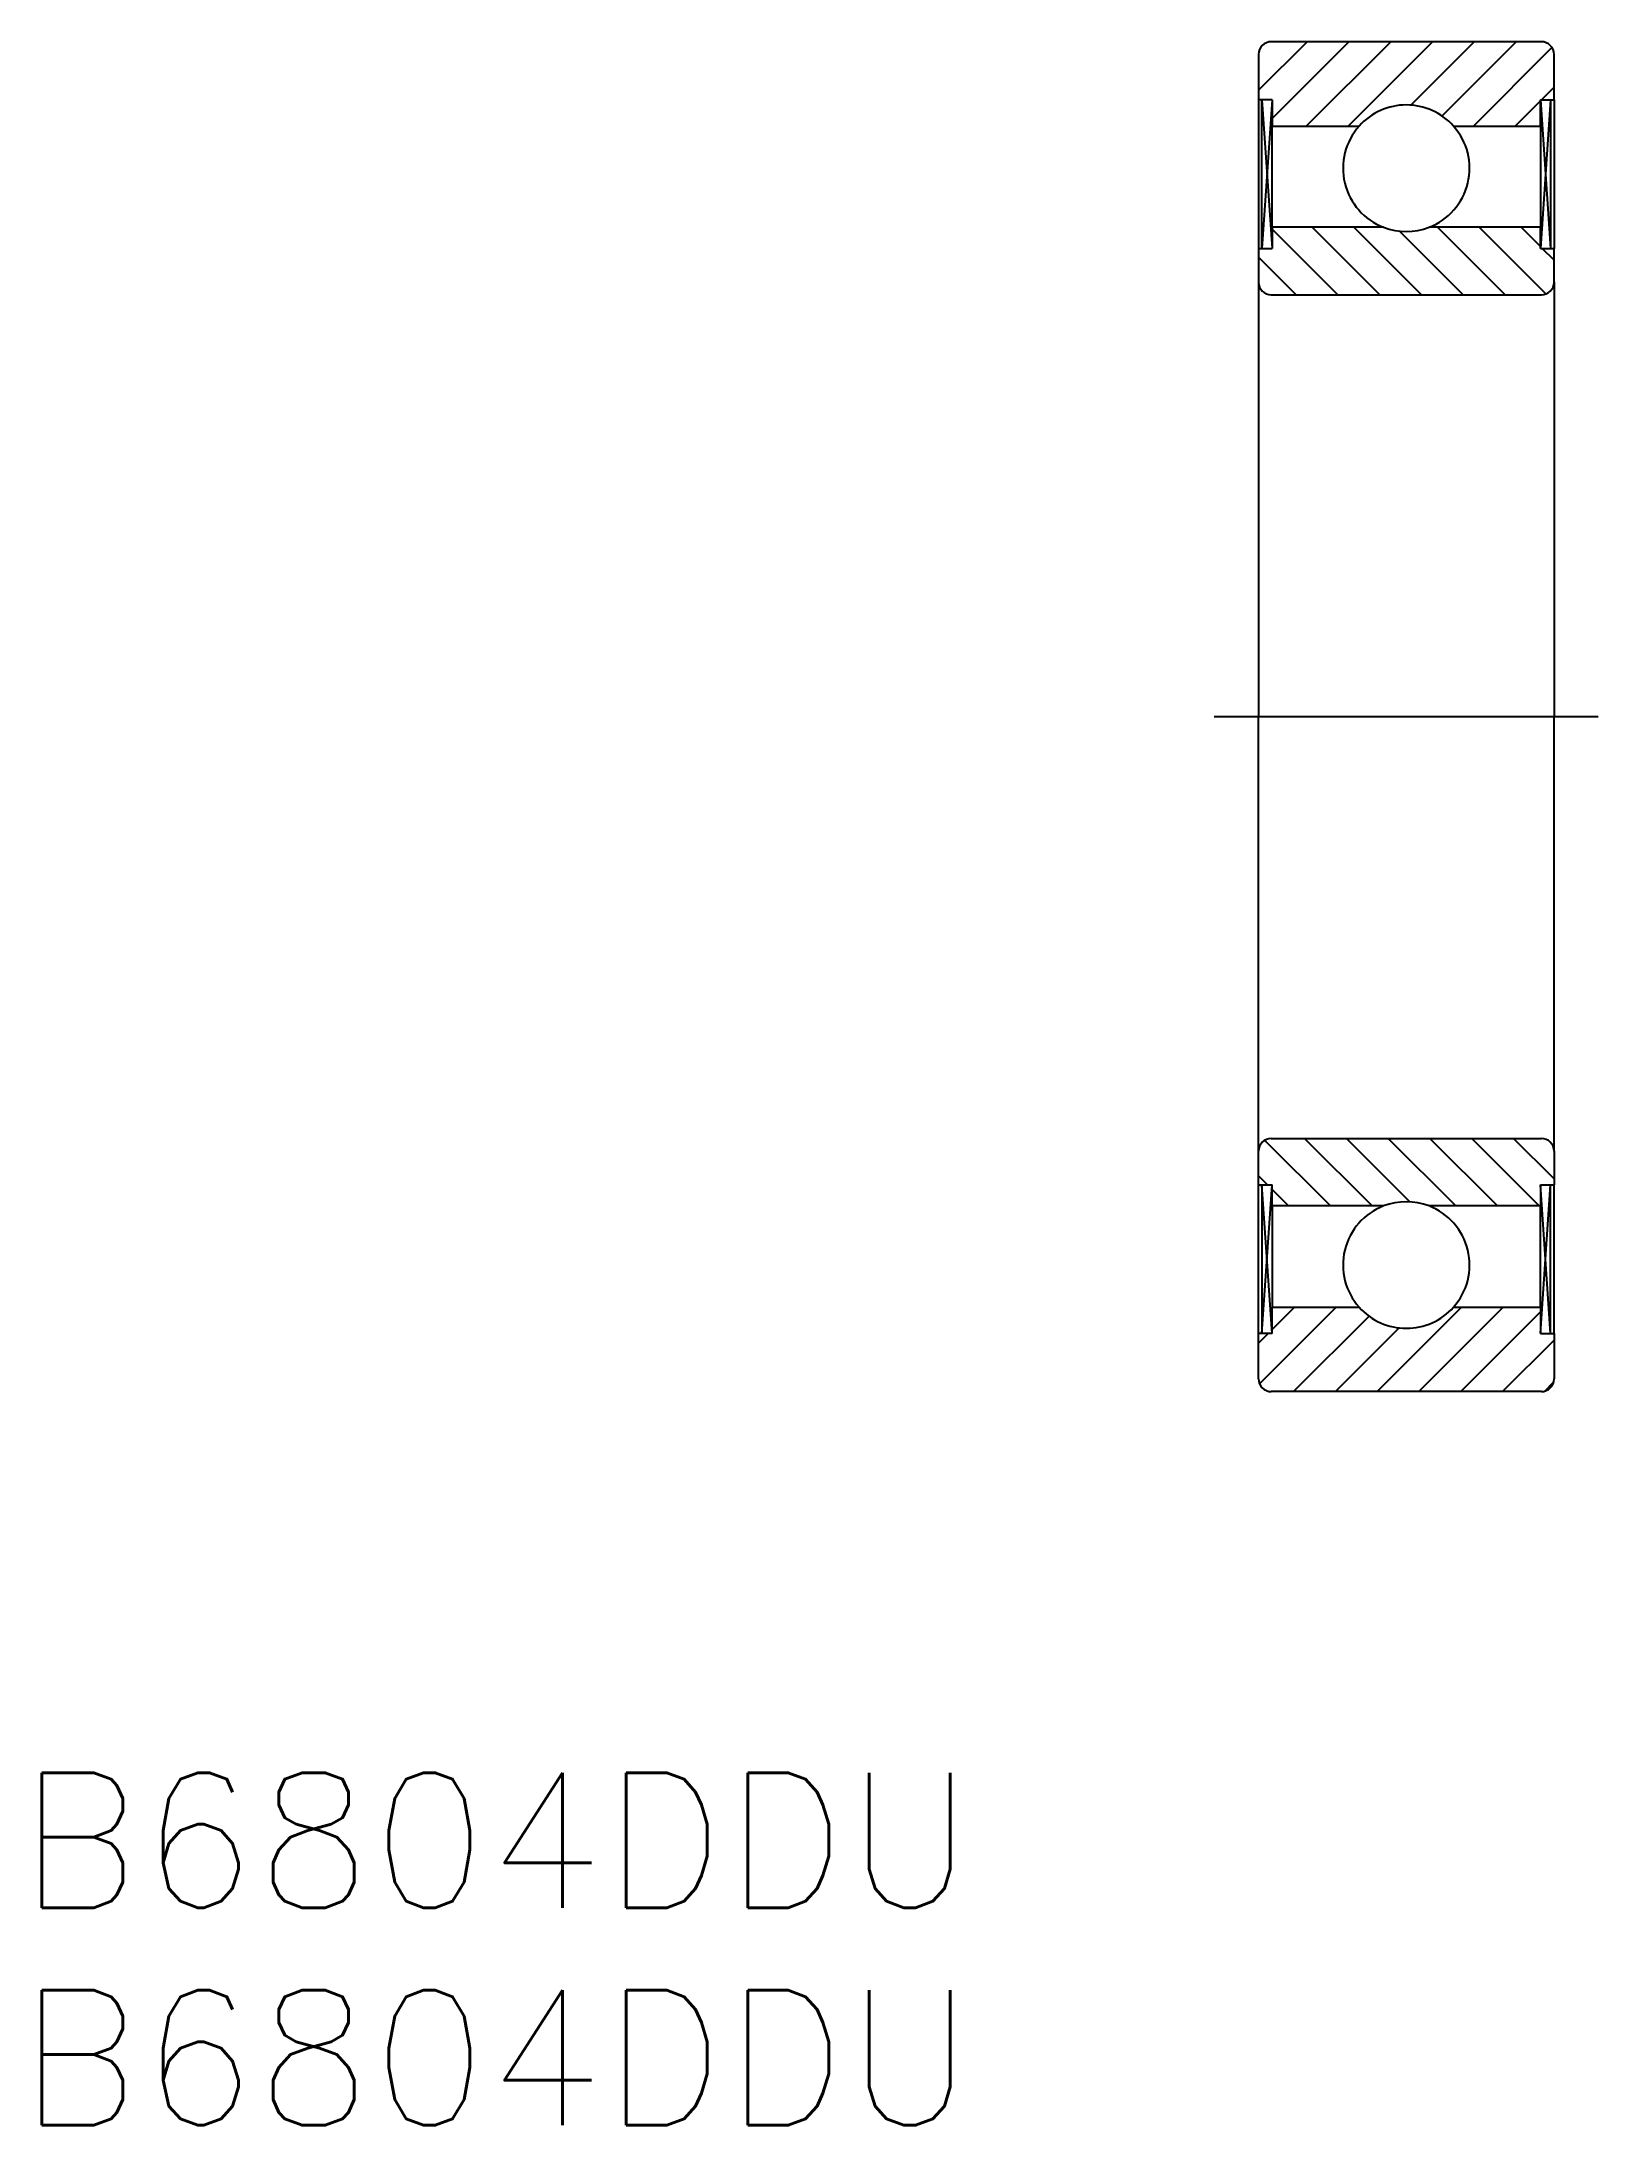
# Model space of a CAD drawing. Extents: x 119.4 to 156.3, y 71.2 to 120.6.
import ezdxf

# ---------------------------------------------------------------- set-up
doc = ezdxf.new("R2010")
doc.units = 0
doc.linetypes.add('CENTER', pattern=[17.5, 13, -1.5, 1.5, -1.5])
doc.layers.get('0').update_dxf_attribs({"linetype": 'CONTINUOUS'})
doc.layers.add('CENTER', color=1, linetype='CENTER')
doc.styles.get("Standard").update_dxf_attribs({"font": 'txt.shx', "bigfont": '@extfont2.shx'})

msp = doc.modelspace()

# ---------------------------------------------------------------- linework, layer by layer
at = {"color": 3, "linetype": 'CONTINUOUS'}
for p, q in [((148.201, 119.419), (149.352, 120.569)), ((148.523, 118.751), (150.342, 120.569)), ((149.331, 118.569), (151.331, 120.569)), ((150.321, 118.569), (152.321, 120.569)), ((151.805, 119.063), (153.311, 120.569)), ((152.539, 118.807), (154.301, 120.569)), ((153.291, 118.569), (155.153, 120.431)), ((148.281, 119.189), (148.523, 115.669)), ((148.523, 119.189), (148.281, 115.669)), ((154.281, 118.569), (154.879, 119.167)), ((154.879, 119.189), (155.12, 115.669)), ((155.12, 119.189), (154.879, 115.669)), ((154.901, 119.189), (155.201, 119.489)), ((150.08, 114.569), (148.523, 116.127)), ((151.07, 114.569), (149.47, 116.169)), ((152.06, 114.569), (150.46, 116.169)), ((153.05, 114.569), (151.535, 116.085)), ((154.04, 114.569), (152.44, 116.169)), ((155.009, 114.59), (153.43, 116.169)), ((154.879, 115.71), (154.42, 116.169)), ((155.201, 115.388), (154.92, 115.669)), ((149.09, 114.569), (148.201, 115.459)), ((149.901, 92.969), (148.346, 94.525)), ((150.891, 92.969), (149.291, 94.569)), ((151.789, 93.061), (150.281, 94.569)), ((152.871, 92.969), (151.271, 94.569)), ((153.861, 92.969), (152.261, 94.569)), ((154.851, 92.969), (153.251, 94.569)), ((155.201, 93.609), (154.241, 94.569)), ((148.411, 93.469), (148.201, 93.68)), ((148.281, 89.949), (148.523, 93.469)), ((148.523, 89.949), (148.281, 93.469)), ((148.911, 92.969), (148.523, 93.358)), ((154.879, 89.949), (155.12, 93.469)), ((155.12, 89.949), (154.879, 93.469)), ((148.224, 88.753), (150.04, 90.569)), ((148.523, 90.042), (149.05, 90.569)), ((151.01, 88.569), (153.01, 90.569)), ((152, 88.569), (154, 90.569)), ((152.99, 88.569), (154.879, 90.458)), ((148.201, 89.72), (148.43, 89.949)), ((149.03, 88.569), (150.818, 90.357)), ((150.02, 88.569), (151.53, 90.079)), ((153.98, 88.569), (155.201, 89.79)), ((154.98, 88.58), (155.19, 88.79))]:
    msp.add_line(p, q, dxfattribs=at)
at = {"color": 7, "linetype": 'CONTINUOUS'}
for p, q in [((154.901, 120.569), (148.501, 120.569)), ((148.201, 120.269), (148.201, 119.189)), ((155.201, 119.189), (155.201, 120.269)), ((148.523, 119.189), (148.201, 119.189)), ((148.201, 119.189), (148.201, 115.669)), ((148.281, 115.669), (148.281, 119.189)), ((148.523, 119.189), (148.523, 118.569)), ((154.879, 118.569), (154.879, 119.189)), ((154.879, 119.189), (155.201, 119.189)), ((155.12, 119.189), (155.12, 115.669)), ((155.201, 119.189), (155.201, 115.669)), ((148.523, 118.569), (150.583, 118.569)), ((148.523, 116.169), (148.523, 118.569)), ((152.819, 118.569), (154.879, 118.569)), ((154.879, 118.569), (154.879, 116.169)), ((151.162, 116.169), (148.523, 116.169)), ((148.523, 116.169), (148.523, 115.669)), ((154.879, 116.169), (152.239, 116.169)), ((154.879, 115.669), (154.879, 116.169)), ((148.201, 115.669), (148.201, 114.869)), ((148.201, 115.669), (148.523, 115.669)), ((154.879, 115.669), (155.201, 115.669)), ((155.201, 114.869), (155.201, 115.669)), ((148.201, 114.869), (148.201, 104.569)), ((155.201, 114.869), (155.201, 104.569)), ((148.501, 114.569), (154.901, 114.569)), ((148.201, 94.269), (148.201, 104.569)), ((155.201, 94.269), (155.201, 104.569)), ((148.501, 94.569), (154.901, 94.569)), ((148.201, 93.469), (148.201, 94.269)), ((155.201, 94.269), (155.201, 93.469)), ((148.201, 89.949), (148.201, 93.469)), ((148.201, 93.469), (148.523, 93.469)), ((148.281, 93.469), (148.281, 89.949)), ((148.523, 92.969), (148.523, 93.469)), ((154.879, 93.469), (154.879, 92.969)), ((154.879, 93.469), (155.201, 93.469)), ((155.12, 89.949), (155.12, 93.469)), ((155.201, 89.949), (155.201, 93.469)), ((151.162, 92.969), (148.523, 92.969)), ((148.523, 92.969), (148.523, 90.569)), ((154.879, 92.969), (152.239, 92.969)), ((154.879, 90.569), (154.879, 92.969)), ((148.523, 90.569), (150.583, 90.569)), ((148.523, 89.949), (148.523, 90.569)), ((152.819, 90.569), (154.879, 90.569)), ((154.879, 90.569), (154.879, 89.949)), ((148.201, 88.869), (148.201, 89.949)), ((148.523, 89.949), (148.201, 89.949)), ((154.879, 89.949), (155.201, 89.949)), ((155.201, 89.949), (155.201, 88.869)), ((154.901, 88.569), (148.501, 88.569))]:
    msp.add_line(p, q, dxfattribs=at)
for centre, radius, start, end in [((148.501, 120.269), 0.3, 90, 180), ((154.901, 120.269), 0.3, 0, 90), ((151.701, 117.569), 1.5, 41.8103, 138.1897), ((151.701, 117.569), 1.5, 138.1897, 248.9605), ((151.701, 117.569), 1.5, 291.0395, 41.8103), ((151.701, 117.569), 1.5, 248.9605, 291.0395), ((148.501, 114.869), 0.3, 180, 270), ((154.901, 114.869), 0.3, 270, 0), ((148.501, 94.269), 0.3, 90, 180), ((154.901, 94.269), 0.3, 0, 90), ((151.701, 91.569), 1.5, 111.0395, 221.8103), ((151.701, 91.569), 1.5, 68.9605, 111.0395), ((151.701, 91.569), 1.5, 318.1897, 68.9605), ((151.701, 91.569), 1.5, 221.8103, 318.1897), ((148.501, 88.869), 0.3, 180, 270), ((154.901, 88.869), 0.3, 270, 0)]:
    msp.add_arc(centre, radius, start, end, dxfattribs=at)
at = {"layer": 'CENTER', "color": 1, "linetype": 'CENTER'}
msp.add_line((147.151, 104.569), (156.251, 104.569), dxfattribs=at)

# ---------------------------------------------------------------- texts
at = {"color": 7, "linetype": 'CONTINUOUS'}
for p in [(118.814, 76.334), (118.814, 71.176)]:
    msp.add_text('B6804DDU', height=3.2, dxfattribs=at).set_placement(p)

doc.saveas('drawing.dxf')
